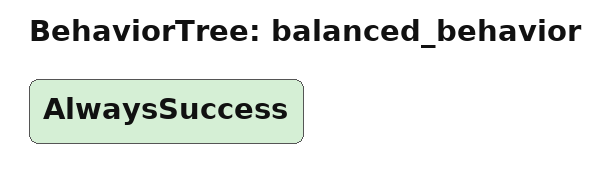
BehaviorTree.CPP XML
<?xml version="1.0" encoding="UTF-8"?>
<root BTCPP_format="4">
  <BehaviorTree ID="balanced_behavior">
    <AlwaysSuccess/>
  </BehaviorTree>

</root>
